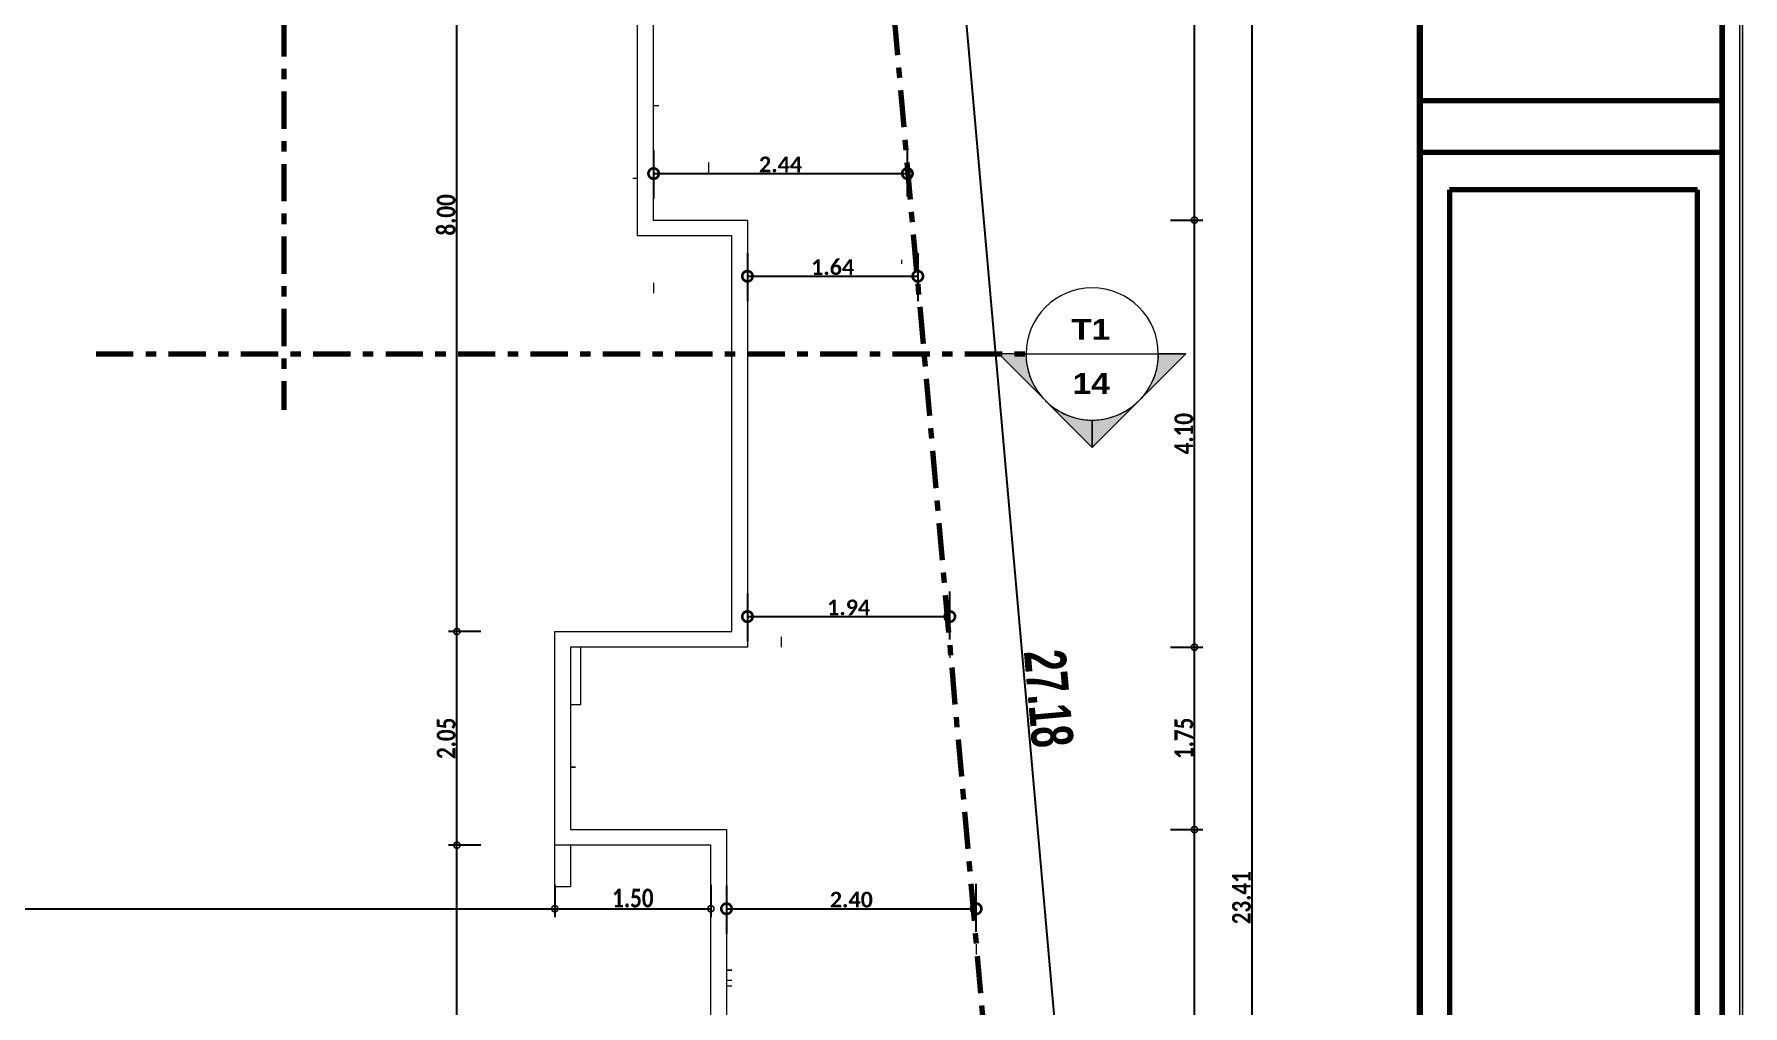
# Model space of a CAD drawing. Header units: metres. Extents: x -144 to 1000, y -717 to 29.
# Drawn here: x 983.96 to 1000.37, y -560.86 to -551.53 of the extents above; entities that cross this region are included whole.
import ezdxf

# ---------------------------------------------------------------- set-up
doc = ezdxf.new("R2010")
doc.units = ezdxf.units.M
doc.linetypes.add('Dash Dot 3_16_', pattern=[0.595313, 0.357187, -0.119063, 0, -0.119063])
doc.layers.get('0').update_dxf_attribs({"color": 1})
doc.layers.get('Defpoints').update_dxf_attribs({"color": 1})
for name, color, linetype, lineweight in [('A-ANNO-DIMS', 1, 'Continuous', 9), ('A-DETL', 1, 'Continuous', 9), ('A-DETL-THIN', 1, 'Continuous', 9), ('A-GLAZ', 1, 'Continuous', 9), ('A-WALL', 4, 'Continuous', 9), ('G-ANNO-SYMB', 1, 'Continuous', 9), ('G-ANNO-TTLB', 3, 'Continuous', 18), ('G-ANNO-TTLB-WIDE', 1, 'Continuous', 70), ('G-IMPT', 1, 'Continuous', 9), ('S-COLS', 7, 'Continuous', 9)]:
    doc.layers.add(name, color=color, linetype=linetype, lineweight=lineweight)
doc.styles.add('Arial Black', font='', dxfattribs={"height": 0.15})
doc.styles.add('Britannic Bold_B_1', font='', dxfattribs={"width": 0.7, "height": 0.4})
doc.styles.add('Britannic Bold_B_4', font='', dxfattribs={"height": 0.004465})
doc.styles.add('Calibri_B_3', font='calibrib.ttf', dxfattribs={"height": 0.15})
doc.styles.add('Calibri_B_7', font='calibrib.ttf', dxfattribs={"width": 0.8, "height": 0.18})
doc.styles.get('Arial Black').set_extended_font_data('Arial Black')
doc.styles.get('Britannic Bold_B_1').set_extended_font_data('Britannic Bold', bold=True)
doc.styles.get('Britannic Bold_B_4').set_extended_font_data('Britannic Bold', bold=True)
doc.dimstyles.new('LINDEROS', dxfattribs={"dimscale": 0.3048, "dimtxt": 0.406749, "dimasz": 0.393701, "dimexe": 0.328084, "dimexo": 0.0625, "dimgap": 0.032808, "dimtad": 1, "dimrnd": 0.01, "dimzin": 0, "dimdsep": 46, "dimtxsty": 'Britannic Bold_B_1', "dimblk1": 'DOTSMALL', "dimblk2": 'DOTSMALL', "dimsah": 1, "dimcen": 0.09, "dimazin": 0, "dimtfac": 1, "dimtdec": 4, "dimtix": 1, "dimtmove": 0, "dimatfit": 3, "dimfxl": 1.64042, "dimfxlon": 1, "dimtvp": 1, "dimtolj": 1, "dimtzin": 0, "dimarcsym": 2})
doc.dimstyles.new('STANDARD_02', dxfattribs={"dimscale": 0.3048, "dimtxt": 0.200149, "dimasz": 0.393701, "dimexe": 0.262467, "dimexo": 0.0625, "dimgap": 0.032808, "dimtad": 1, "dimrnd": 0.01, "dimzin": 0, "dimdsep": 46, "dimtxsty": 'Calibri_B_7', "dimblk1": 'DOTSMALL', "dimblk2": 'DOTSMALL', "dimsah": 1, "dimcen": 0.09, "dimazin": 0, "dimtfac": 1, "dimtdec": 4, "dimtix": 1, "dimtmove": 0, "dimatfit": 3, "dimfxl": 0.82021, "dimfxlon": 1, "dimtvp": 1, "dimtolj": 1, "dimtzin": 0, "dimarcsym": 2})
doc.dimstyles.new('STANDARD_05', dxfattribs={"dimscale": 0.3048, "dimtxt": 0.223696, "dimasz": 0.656168, "dimexe": 0.787402, "dimexo": 0.0625, "dimgap": 0.032808, "dimtad": 1, "dimrnd": 0.01, "dimzin": 0, "dimdsep": 46, "dimtxsty": 'Calibri_B_3', "dimblk1": 'DOTSMALL', "dimblk2": 'DOTSMALL', "dimsah": 1, "dimcen": 0.09, "dimazin": 0, "dimtfac": 1, "dimtdec": 4, "dimtix": 1, "dimtmove": 0, "dimatfit": 3, "dimfxl": 0.787402, "dimfxlon": 1, "dimtvp": 1, "dimtolj": 1, "dimtzin": 0, "dimarcsym": 2})
doc.dimstyles.new('STANDARD_05_1', dxfattribs={"dimscale": 0.3048, "dimtxt": 0.223696, "dimasz": 0.656168, "dimexe": 0.787402, "dimexo": 0.0625, "dimgap": 0.032808, "dimtad": 1, "dimrnd": 0.01, "dimzin": 0, "dimdsep": 46, "dimtxsty": 'Calibri_B_3', "dimblk1": 'DOTSMALL', "dimblk2": 'DOTSMALL', "dimsah": 1, "dimcen": 0.09, "dimazin": 0, "dimtfac": 1, "dimtdec": 4, "dimtix": 1, "dimtmove": 1, "dimatfit": 3, "dimfxl": 0.787402, "dimfxlon": 1, "dimtvp": 1, "dimtolj": 1, "dimtzin": 0, "dimarcsym": 2})

# ---------------------------------------------------------------- blocks, each defined once
blk = doc.blocks.new('tarjeta de nathalie 00')
at = {"layer": 'G-IMPT', "lineweight": 9}
h = blk.add_hatch(color=3, dxfattribs=at)
h.paths.add_polyline_path([(-145.23888, -717.38489), (-145.21019, -717.38489), (-145.21019, -716.89355), (-145.21019, -716.79934), (-145.23888, -716.79934), (-145.23888, -716.89379)])
h.paths.add_polyline_path([(-145.20996, -716.7991), (-145.20996, -717.3851), (-145.2392, -717.3851), (-145.2392, -716.7991)])
h.paths.add_polyline_path([(-145.23902, -717.3868), (-145.20826, -717.3868), (-145.20826, -716.7974), (-145.2392, -716.7974), (-146.09866, -716.7974), (-146.09866, -717.3868)])
h.paths.add_polyline_path([(-145.20795, -716.79707), (-145.20795, -717.3871), (-146.09898, -717.3871), (-146.09898, -716.79707)])
at = {"layer": 'G-ANNO-TTLB', "color": 3}
for p, q in [((-145.20826, -716.7974), (-145.20826, -717.3868)), ((-145.20795, -717.3871), (-145.20795, -716.79707)), ((-145.20795, -717.38713), (-145.20795, -716.79707)), ((-145.2392, -716.7991), (-145.2392, -717.3851)), ((-145.20996, -717.3851), (-145.20996, -716.7991)), ((-145.23888, -717.38489), (-145.23888, -716.89379)), ((-145.21019, -716.89355), (-145.21019, -717.38489))]:
    blk.add_line(p, q, dxfattribs=at)
at = {"layer": 'G-ANNO-TTLB-WIDE', "color": 3}
for p, q in [((-145.2392, -716.7991), (-145.2392, -717.3851)), ((-145.20996, -716.7991), (-145.20996, -717.3851)), ((-145.2392, -717.01548), (-145.20996, -717.01548)), ((-145.20996, -717.02049), (-145.2392, -717.02049)), ((-145.21233, -717.0241), (-145.23627, -717.0241)), ((-145.23627, -717.0241), (-145.23627, -717.1091)), ((-145.21233, -717.24403), (-145.21233, -717.0241))]:
    blk.add_line(p, q, dxfattribs=at)
at = {"layer": 'G-ANNO-TTLB', "lineweight": 9, "insert": (-145.2262, -717.20472), "char_height": 0.008, "width": 0.1678172, "attachment_point": 1, "rotation": 90, "style": 'Britannic Bold_B_4', "bg_fill": 3, "box_fill_scale": 1.25, "bg_fill_color": 256, "bg_fill_true_color": 13158600, "bg_fill_transparency": 0}
blk.add_mtext('TORRE GIUALCA I', dxfattribs=at)
blk = doc.blocks.new('COLUMNAS - COLUMNAS-773079-Techo DIM')
at = {"layer": 'S-COLS'}
for p, q in [((5.111, 12.944), (5.111, 13.495)), ((5.012, 12.944), (5.111, 12.944))]:
    blk.add_line(p, q, dxfattribs=at)
blk = doc.blocks.new('1_40 X 1_1 - 1_20 X 1_10-1976678-Techo DIM')
at = {"layer": 'A-GLAZ'}
blk.add_line((0, 0.125), (0, 0.075), dxfattribs=at)
blk = doc.blocks.new('1_40 X 1_1 - 1_20 X 1_10-V22-Techo DIM')
at = {"layer": 'A-GLAZ', "color": 8, "true_color": 0x808080}
blk.add_line((0, 0.125), (0, 0.075), dxfattribs=at)
blk = doc.blocks.new('0_80 X 0_1 - 0_80 X 0_50-981123-Techo DIM')
at = {"layer": 'A-GLAZ'}
blk.add_line((0, 0.125), (0, 0.075), dxfattribs=at)
blk = doc.blocks.new('0_80 X 0_1 - 0_80 X 0_50-V24-Techo DIM')
at = {"layer": 'A-GLAZ'}
blk.add_line((0, 0.075), (0, 0.125), dxfattribs=at)
blk = doc.blocks.new('1_00 X 1_1 - _90 X 1_10-V31-Techo DIM')
at = {"layer": 'A-GLAZ', "color": 8, "true_color": 0x808080}
blk.add_line((0, -0.075), (0, -0.125), dxfattribs=at)
blk = doc.blocks.new('1_40 X 1_1 - 1_20 X 1_10-2023151-Techo DIM')
at = {"layer": 'A-GLAZ', "color": 8, "true_color": 0x808080}
blk.add_line((0, -0.075), (0, -0.125), dxfattribs=at)
blk = doc.blocks.new('0_80 X 0_1 - 0_80 X 0_50-V25-Techo DIM')
at = {"layer": 'A-GLAZ'}
blk.add_line((0, 0.075), (0, 0.125), dxfattribs=at)
blk = doc.blocks.new('0_80 X 0_1 - 0_80 X 0_50-V23-Techo DIM')
at = {"layer": 'A-GLAZ'}
blk.add_line((0, -0.125), (0, -0.075), dxfattribs=at)
blk = doc.blocks.new('Sección - Section Head - Filled-232501-Techo DIM')
at = {"layer": 'G-ANNO-SYMB'}
h = blk.add_hatch(color=256, dxfattribs=at)
edge = h.paths.add_edge_path()
edge.add_line((-0.01084, 0.00449), (-0.00635, 0.00898))
edge.add_line((-0.00635, 0.00898), (-0.00635, 0.00635))
edge.add_arc((-0.00635, 0), 0.00635, 90, 135)
h = blk.add_hatch(color=256, dxfattribs=at)
edge = h.paths.add_edge_path()
edge.add_arc((-0.00635, 0), 0.00635, 45, 90)
edge.add_line((-0.00635, 0.00635), (-0.00635, 0.00898))
edge.add_line((-0.00635, 0.00898), (-0.00186, 0.00449))
h = blk.add_hatch(color=256, dxfattribs=at)
edge = h.paths.add_edge_path()
edge.add_arc((-0.00635, 0), 0.00636, 137.9216, 180)
edge.add_line((-0.01271, 0), (-0.01533, 0))
edge.add_line((-0.01533, 0), (-0.01107, 0.00426))
h = blk.add_hatch(color=256, dxfattribs=at)
edge = h.paths.add_edge_path()
edge.add_line((-0.00163, 0.00426), (0.00263, 0))
edge.add_line((0.00263, 0), (0.00001, 0))
edge.add_arc((-0.00635, 0), 0.00636, 0, 42.0784)
at = {"layer": 'G-ANNO-SYMB', "lineweight": 18}
for p, q in [((-0.00635, 0.00898), (-0.01533, 0)), ((-0.00635, 0.00898), (-0.01084, 0.00449)), ((-0.00635, 0.00898), (0.00263, 0)), ((-0.00635, 0.00635), (-0.00635, 0.00898)), ((-0.00186, 0.00449), (-0.00635, 0.00898)), ((-0.00635, 0.00898), (-0.00635, 0.00635)), ((-0.01107, 0.00426), (-0.01533, 0)), ((0.00263, 0), (-0.00163, 0.00426)), ((-0.01533, 0), (-0.01271, 0)), ((0.00001, 0), (0.00263, 0)), ((-0.0127, 0), (-0.01533, 0)), ((0, 0), (0.00263, 0))]:
    blk.add_line(p, q, dxfattribs=at)
for radius, start, end in [(0.00635, 360, 180), (0.00635, 90, 135), (0.00635, 45, 90), (0.00636, 137.9216, 180), (0.00636, 0, 42.0784), (0.00635, 180, 360)]:
    blk.add_arc((-0.00635, 0), radius, start, end, dxfattribs=at)
blk = doc.blocks.new('_DotSmall')
at = {"color": 0, "linetype": 'ByBlock', "const_width": 0.5}
blk.add_lwpolyline([(-0.0625, 0, 1), (0.0625, 0, 1)], format="xyb", close=True, dxfattribs=at)
blk = doc.blocks.new('*D528')
at = {"layer": 'A-ANNO-DIMS', "color": 0, "lineweight": -2, "transparency": 16777216}
for p, q in [((964.427, -502.786), (964.427, -503.097)), ((982.128, -502.786), (982.128, -503.097)), ((964.427, -503.017), (982.128, -503.017))]:
    blk.add_line(p, q, dxfattribs=at)
at = {"layer": 'Defpoints', "color": 0, "transparency": 16777216}
for p in [(964.427, -502.767), (982.128, -502.767), (982.128, -503.017)]:
    blk.add_point(p, dxfattribs=at)
at = {"layer": 'A-ANNO-DIMS', "color": 0, "lineweight": -2, "transparency": 16777216, "xscale": 0.12, "yscale": 0.12, "zscale": 0.12, "rotation": 180}
blk.add_blockref('_DotSmall', (964.427, -503.017), dxfattribs=at)
at = {"layer": 'A-ANNO-DIMS', "color": 0, "lineweight": -2, "transparency": 16777216, "xscale": 0.12, "yscale": 0.12, "zscale": 0.12}
blk.add_blockref('_DotSmall', (982.128, -503.017), dxfattribs=at)
at = {"layer": 'A-ANNO-DIMS', "color": 0, "transparency": 16777216, "insert": (973.278, -502.915), "char_height": 0.18, "width": 0.58667, "attachment_point": 5, "style": 'Calibri_B_7'}
blk.add_mtext('\\A1;17.70', dxfattribs=at)
blk = doc.blocks.new('*D529')
at = {"layer": 'A-ANNO-DIMS', "color": 0, "lineweight": -2, "transparency": 16777216}
for p, q in [((982.128, -502.786), (982.128, -503.097)), ((983.627, -502.786), (983.627, -503.097)), ((982.128, -503.017), (983.627, -503.017))]:
    blk.add_line(p, q, dxfattribs=at)
at = {"layer": 'Defpoints', "color": 0, "transparency": 16777216}
for p in [(982.128, -502.767), (983.627, -502.767), (983.627, -503.017)]:
    blk.add_point(p, dxfattribs=at)
at = {"layer": 'A-ANNO-DIMS', "color": 0, "lineweight": -2, "transparency": 16777216, "xscale": 0.12, "yscale": 0.12, "zscale": 0.12, "rotation": 180}
blk.add_blockref('_DotSmall', (982.128, -503.017), dxfattribs=at)
at = {"layer": 'A-ANNO-DIMS', "color": 0, "lineweight": -2, "transparency": 16777216, "xscale": 0.12, "yscale": 0.12, "zscale": 0.12}
blk.add_blockref('_DotSmall', (983.627, -503.017), dxfattribs=at)
at = {"layer": 'A-ANNO-DIMS', "color": 0, "transparency": 16777216, "insert": (982.878, -502.915), "char_height": 0.18, "width": 0.45673, "attachment_point": 5, "style": 'Calibri_B_7'}
blk.add_mtext('\\A1;1.50', dxfattribs=at)
blk = doc.blocks.new('*D541')
at = {"layer": 'A-ANNO-DIMS', "color": 0, "lineweight": -2, "transparency": 16777216}
for p, q in [((981.419, -502.407), (981.108, -502.407)), ((981.188, -509.657), (981.188, -502.407)), ((980.957, -509.657), (981.268, -509.657))]:
    blk.add_line(p, q, dxfattribs=at)
at = {"layer": 'Defpoints', "color": 0, "transparency": 16777216}
for p in [(981.188, -502.407), (981.438, -502.407), (980.938, -509.657)]:
    blk.add_point(p, dxfattribs=at)
at = {"layer": 'A-ANNO-DIMS', "color": 0, "lineweight": -2, "transparency": 16777216, "xscale": 0.12, "yscale": 0.12, "zscale": 0.12}
for p, rotation in [((981.188, -502.407), 90), ((981.188, -509.657), 270)]:
    blk.add_blockref('_DotSmall', p, dxfattribs=dict(at, rotation=rotation))
at = {"layer": 'A-ANNO-DIMS', "color": 0, "transparency": 16777216, "insert": (981.085, -506.032), "char_height": 0.18, "width": 0.45673, "attachment_point": 5, "rotation": 90, "style": 'Calibri_B_7'}
blk.add_mtext('\\A1;7.25', dxfattribs=at)
blk = doc.blocks.new('*D542')
at = {"layer": 'A-ANNO-DIMS', "color": 0, "lineweight": -2, "transparency": 16777216}
for p, q in [((981.419, -500.356), (981.108, -500.356)), ((981.188, -502.407), (981.188, -500.356)), ((981.419, -502.407), (981.108, -502.407))]:
    blk.add_line(p, q, dxfattribs=at)
at = {"layer": 'Defpoints', "color": 0, "transparency": 16777216}
for p in [(981.188, -500.356), (981.438, -500.356), (981.438, -502.407)]:
    blk.add_point(p, dxfattribs=at)
at = {"layer": 'A-ANNO-DIMS', "color": 0, "lineweight": -2, "transparency": 16777216, "xscale": 0.12, "yscale": 0.12, "zscale": 0.12}
for p, rotation in [((981.188, -500.356), 90), ((981.188, -502.407), 270)]:
    blk.add_blockref('_DotSmall', p, dxfattribs=dict(at, rotation=rotation))
at = {"layer": 'A-ANNO-DIMS', "color": 0, "transparency": 16777216, "insert": (981.085, -501.381), "char_height": 0.18, "width": 0.45673, "attachment_point": 5, "rotation": 90, "style": 'Calibri_B_7'}
blk.add_mtext('\\A1;2.05', dxfattribs=at)
blk = doc.blocks.new('*D543')
at = {"layer": 'A-ANNO-DIMS', "color": 0, "lineweight": -2, "transparency": 16777216}
for p, q in [((981.419, -492.357), (981.108, -492.357)), ((981.188, -500.356), (981.188, -492.357)), ((981.419, -500.356), (981.108, -500.356))]:
    blk.add_line(p, q, dxfattribs=at)
at = {"layer": 'Defpoints', "color": 0, "transparency": 16777216}
for p in [(981.188, -492.357), (981.438, -492.357), (981.438, -500.356)]:
    blk.add_point(p, dxfattribs=at)
at = {"layer": 'A-ANNO-DIMS', "color": 0, "lineweight": -2, "transparency": 16777216, "xscale": 0.12, "yscale": 0.12, "zscale": 0.12}
for p, rotation in [((981.188, -492.357), 90), ((981.188, -500.356), 270)]:
    blk.add_blockref('_DotSmall', p, dxfattribs=dict(at, rotation=rotation))
at = {"layer": 'A-ANNO-DIMS', "color": 0, "transparency": 16777216, "insert": (981.085, -496.356), "char_height": 0.18, "width": 0.45673, "attachment_point": 5, "rotation": 90, "style": 'Calibri_B_7'}
blk.add_mtext('\\A1;8.00', dxfattribs=at)
blk = doc.blocks.new('*D558')
at = {"layer": 'A-ANNO-DIMS', "color": 0, "lineweight": -2, "transparency": 16777216}
for p, q in [((988.041, -502.257), (988.351, -502.257)), ((988.271, -507.107), (988.271, -502.257)), ((988.041, -507.107), (988.351, -507.107))]:
    blk.add_line(p, q, dxfattribs=at)
at = {"layer": 'Defpoints', "color": 0, "transparency": 16777216}
for p in [(988.021, -502.257), (988.271, -502.257), (988.021, -507.107)]:
    blk.add_point(p, dxfattribs=at)
at = {"layer": 'A-ANNO-DIMS', "color": 0, "lineweight": -2, "transparency": 16777216, "xscale": 0.12, "yscale": 0.12, "zscale": 0.12}
for p, rotation in [((988.271, -502.257), 90), ((988.271, -507.107), 270)]:
    blk.add_blockref('_DotSmall', p, dxfattribs=dict(at, rotation=rotation))
at = {"layer": 'A-ANNO-DIMS', "color": 0, "transparency": 16777216, "insert": (988.169, -504.682), "char_height": 0.18, "width": 0.45673, "attachment_point": 5, "rotation": 90, "style": 'Calibri_B_7'}
blk.add_mtext('\\A1;4.85', dxfattribs=at)
blk = doc.blocks.new('*D559')
at = {"layer": 'A-ANNO-DIMS', "color": 0, "lineweight": -2, "transparency": 16777216}
for p, q in [((988.041, -500.506), (988.351, -500.506)), ((988.271, -502.257), (988.271, -500.506)), ((988.041, -502.257), (988.351, -502.257))]:
    blk.add_line(p, q, dxfattribs=at)
at = {"layer": 'Defpoints', "color": 0, "transparency": 16777216}
for p in [(988.021, -500.506), (988.271, -500.506), (988.021, -502.257)]:
    blk.add_point(p, dxfattribs=at)
at = {"layer": 'A-ANNO-DIMS', "color": 0, "lineweight": -2, "transparency": 16777216, "xscale": 0.12, "yscale": 0.12, "zscale": 0.12}
for p, rotation in [((988.271, -500.506), 90), ((988.271, -502.257), 270)]:
    blk.add_blockref('_DotSmall', p, dxfattribs=dict(at, rotation=rotation))
at = {"layer": 'A-ANNO-DIMS', "color": 0, "transparency": 16777216, "insert": (988.17, -501.381), "char_height": 0.18, "width": 0.45673, "attachment_point": 5, "rotation": 90, "style": 'Calibri_B_7'}
blk.add_mtext('\\A1;1.75', dxfattribs=at)
blk = doc.blocks.new('*D560')
at = {"layer": 'A-ANNO-DIMS', "color": 0, "lineweight": -2, "transparency": 16777216}
for p, q in [((988.041, -496.406), (988.351, -496.406)), ((988.271, -500.506), (988.271, -496.406)), ((988.041, -500.506), (988.351, -500.506))]:
    blk.add_line(p, q, dxfattribs=at)
at = {"layer": 'Defpoints', "color": 0, "transparency": 16777216}
for p in [(988.021, -496.406), (988.271, -496.406), (988.021, -500.506)]:
    blk.add_point(p, dxfattribs=at)
at = {"layer": 'A-ANNO-DIMS', "color": 0, "lineweight": -2, "transparency": 16777216, "xscale": 0.12, "yscale": 0.12, "zscale": 0.12}
for p, rotation in [((988.271, -496.406), 90), ((988.271, -500.506), 270)]:
    blk.add_blockref('_DotSmall', p, dxfattribs=dict(at, rotation=rotation))
at = {"layer": 'A-ANNO-DIMS', "color": 0, "transparency": 16777216, "insert": (988.169, -498.456), "char_height": 0.18, "width": 0.45673, "attachment_point": 5, "rotation": 90, "style": 'Calibri_B_7'}
blk.add_mtext('\\A1;4.10', dxfattribs=at)
blk = doc.blocks.new('*D469')
at = {"layer": 'A-ANNO-DIMS', "color": 0, "lineweight": -2, "transparency": 16777216}
for p, q in [((988.041, -492.207), (988.351, -492.207)), ((988.271, -496.406), (988.271, -492.207)), ((988.041, -496.406), (988.351, -496.406))]:
    blk.add_line(p, q, dxfattribs=at)
at = {"layer": 'Defpoints', "color": 0, "transparency": 16777216}
for p in [(988.021, -492.207), (988.271, -492.207), (988.021, -496.406)]:
    blk.add_point(p, dxfattribs=at)
at = {"layer": 'A-ANNO-DIMS', "color": 0, "lineweight": -2, "transparency": 16777216, "xscale": 0.12, "yscale": 0.12, "zscale": 0.12}
for p, rotation in [((988.271, -492.207), 90), ((988.271, -496.406), 270)]:
    blk.add_blockref('_DotSmall', p, dxfattribs=dict(at, rotation=rotation))
at = {"layer": 'A-ANNO-DIMS', "color": 0, "transparency": 16777216, "insert": (988.169, -494.306), "char_height": 0.18, "width": 0.45673, "attachment_point": 5, "rotation": 90, "style": 'Calibri_B_7'}
blk.add_mtext('\\A1;4.20', dxfattribs=at)
blk = doc.blocks.new('*D472')
at = {"layer": 'A-ANNO-DIMS', "color": 0, "lineweight": -2, "transparency": 16777216}
for p, q in [((988.595, -491.207), (988.906, -491.207)), ((988.826, -514.615), (988.826, -491.207)), ((988.595, -514.615), (988.906, -514.615))]:
    blk.add_line(p, q, dxfattribs=at)
at = {"layer": 'Defpoints', "color": 0, "transparency": 16777216}
for p in [(988.576, -491.207), (988.826, -491.207), (988.576, -514.615)]:
    blk.add_point(p, dxfattribs=at)
at = {"layer": 'A-ANNO-DIMS', "color": 0, "lineweight": -2, "transparency": 16777216, "xscale": 0.12, "yscale": 0.12, "zscale": 0.12}
for p, rotation in [((988.826, -491.207), 90), ((988.826, -514.615), 270)]:
    blk.add_blockref('_DotSmall', p, dxfattribs=dict(at, rotation=rotation))
at = {"layer": 'A-ANNO-DIMS', "color": 0, "transparency": 16777216, "insert": (988.723, -502.911), "char_height": 0.18, "width": 0.58667, "attachment_point": 5, "rotation": 90, "style": 'Calibri_B_7'}
blk.add_mtext('\\A1;23.41', dxfattribs=at)
blk = doc.blocks.new('*D486')
at = {"layer": 'A-ANNO-DIMS', "color": 0, "lineweight": -2, "transparency": 16777216}
for p, q in [((984.975, -487.523), (985.554, -487.472)), ((985.454, -487.481), (987.855, -514.555)), ((987.376, -514.597), (987.954, -514.546))]:
    blk.add_line(p, q, dxfattribs=at)
at = {"layer": 'Defpoints', "color": 0, "transparency": 16777216}
for p in [(984.956, -487.525), (987.855, -514.555), (987.357, -514.599)]:
    blk.add_point(p, dxfattribs=at)
at = {"layer": 'A-ANNO-DIMS', "color": 0, "lineweight": -2, "transparency": 16777216, "xscale": 0.12, "yscale": 0.12, "zscale": 0.12}
for p, rotation in [((985.454, -487.481), 95.06666666666777), ((987.855, -514.555), 275.0666666666677)]:
    blk.add_blockref('_DotSmall', p, dxfattribs=dict(at, rotation=rotation))
at = {"layer": 'A-ANNO-DIMS', "color": 0, "transparency": 16777216, "insert": (986.87, -500.999), "char_height": 0.4, "width": 1.40028, "attachment_point": 5, "rotation": 275.0667, "style": 'Britannic Bold_B_1'}
blk.add_mtext('\\A1;27.18', dxfattribs=at)
blk = doc.blocks.new('*D513')
at = {"layer": 'A-ANNO-DIMS', "color": 0, "lineweight": -2, "transparency": 16777216}
for p, q in [((985.514, -496.18), (985.514, -495.719)), ((983.077, -495.738), (983.077, -496.199)), ((983.077, -495.959), (985.514, -495.959))]:
    blk.add_line(p, q, dxfattribs=at)
at = {"layer": 'Defpoints', "color": 0, "transparency": 16777216}
for p in [(983.077, -495.719), (985.514, -495.959), (985.514, -496.199)]:
    blk.add_point(p, dxfattribs=at)
at = {"layer": 'A-ANNO-DIMS', "color": 0, "lineweight": -2, "transparency": 16777216, "xscale": 0.2, "yscale": 0.2, "zscale": 0.2, "rotation": 180}
blk.add_blockref('_DotSmall', (983.077, -495.959), dxfattribs=at)
at = {"layer": 'A-ANNO-DIMS', "color": 0, "lineweight": -2, "transparency": 16777216, "xscale": 0.2, "yscale": 0.2, "zscale": 0.2}
blk.add_blockref('_DotSmall', (985.514, -495.959), dxfattribs=at)
at = {"layer": 'A-ANNO-DIMS', "color": 0, "transparency": 16777216, "insert": (984.296, -495.872), "char_height": 0.15, "width": 0.57208, "attachment_point": 5, "style": 'Calibri_B_3'}
blk.add_mtext('\\A1;2.44', dxfattribs=at)
blk = doc.blocks.new('*D516')
at = {"layer": 'A-ANNO-DIMS', "color": 0, "lineweight": -2, "transparency": 16777216}
for p, q in [((983.978, -499.991), (983.978, -500.452)), ((985.922, -500.433), (985.922, -499.972)), ((983.978, -500.212), (985.922, -500.212))]:
    blk.add_line(p, q, dxfattribs=at)
at = {"layer": 'Defpoints', "color": 0, "transparency": 16777216}
for p in [(983.978, -499.972), (985.922, -500.212), (985.922, -500.452)]:
    blk.add_point(p, dxfattribs=at)
at = {"layer": 'A-ANNO-DIMS', "color": 0, "lineweight": -2, "transparency": 16777216, "xscale": 0.2, "yscale": 0.2, "zscale": 0.2, "rotation": 180}
blk.add_blockref('_DotSmall', (983.978, -500.212), dxfattribs=at)
at = {"layer": 'A-ANNO-DIMS', "color": 0, "lineweight": -2, "transparency": 16777216, "xscale": 0.2, "yscale": 0.2, "zscale": 0.2}
blk.add_blockref('_DotSmall', (985.922, -500.212), dxfattribs=at)
at = {"layer": 'A-ANNO-DIMS', "color": 0, "transparency": 16777216, "insert": (984.95, -500.125), "char_height": 0.15, "width": 0.57208, "attachment_point": 5, "style": 'Calibri_B_3'}
blk.add_mtext('\\A1;1.94', dxfattribs=at)
blk = doc.blocks.new('*D517')
at = {"layer": 'A-ANNO-DIMS', "color": 0, "lineweight": -2, "transparency": 16777216}
for p, q in [((983.978, -496.724), (983.978, -497.185)), ((985.614, -496.724), (985.614, -497.185)), ((983.978, -496.945), (985.614, -496.945))]:
    blk.add_line(p, q, dxfattribs=at)
at = {"layer": 'Defpoints', "color": 0, "transparency": 16777216}
for p in [(983.978, -496.705), (985.614, -496.705), (985.614, -496.945)]:
    blk.add_point(p, dxfattribs=at)
at = {"layer": 'A-ANNO-DIMS', "color": 0, "lineweight": -2, "transparency": 16777216, "xscale": 0.2, "yscale": 0.2, "zscale": 0.2, "rotation": 180}
blk.add_blockref('_DotSmall', (983.978, -496.945), dxfattribs=at)
at = {"layer": 'A-ANNO-DIMS', "color": 0, "lineweight": -2, "transparency": 16777216, "xscale": 0.2, "yscale": 0.2, "zscale": 0.2}
blk.add_blockref('_DotSmall', (985.614, -496.945), dxfattribs=at)
at = {"layer": 'A-ANNO-DIMS', "color": 0, "transparency": 16777216, "insert": (984.796, -496.858), "char_height": 0.15, "width": 0.57208, "attachment_point": 5, "style": 'Calibri_B_3'}
blk.add_mtext('\\A1;1.64', dxfattribs=at)
blk = doc.blocks.new('*D518')
at = {"layer": 'A-ANNO-DIMS', "color": 0, "lineweight": -2, "transparency": 16777216}
for p, q in [((986.175, -503.238), (986.175, -502.777)), ((983.777, -502.796), (983.777, -503.257)), ((983.777, -503.017), (986.175, -503.017))]:
    blk.add_line(p, q, dxfattribs=at)
at = {"layer": 'Defpoints', "color": 0, "transparency": 16777216}
for p in [(983.777, -502.777), (986.175, -503.017), (986.175, -503.257)]:
    blk.add_point(p, dxfattribs=at)
at = {"layer": 'A-ANNO-DIMS', "color": 0, "lineweight": -2, "transparency": 16777216, "xscale": 0.2, "yscale": 0.2, "zscale": 0.2, "rotation": 180}
blk.add_blockref('_DotSmall', (983.777, -503.017), dxfattribs=at)
at = {"layer": 'A-ANNO-DIMS', "color": 0, "lineweight": -2, "transparency": 16777216, "xscale": 0.2, "yscale": 0.2, "zscale": 0.2}
blk.add_blockref('_DotSmall', (986.175, -503.017), dxfattribs=at)
at = {"layer": 'A-ANNO-DIMS', "color": 0, "transparency": 16777216, "insert": (984.976, -502.93), "char_height": 0.15, "width": 0.57208, "attachment_point": 5, "style": 'Calibri_B_3'}
blk.add_mtext('\\A1;2.40', dxfattribs=at)
blk = doc.blocks.new('L')
at = {"layer": 'A-DETL', "color": 7, "linetype": 'Dash Dot 3_16_', "lineweight": 70}
blk.add_line((984.773, -487.541), (987.173, -514.615), dxfattribs=at)
at = {"layer": 'A-DETL', "color": 253, "true_color": 0xb6b6b6}
for p, q in [((983.605, -495.852), (983.605, -495.952)), ((985.514, -495.907), (985.514, -496.007)), ((985.514, -495.907), (985.514, -496.007)), ((985.514, -495.907), (985.514, -496.007)), ((983.077, -497.007), (983.077, -497.107)), ((985.614, -496.887), (985.614, -496.987)), ((984.301, -500.406), (984.301, -500.506)), ((985.922, -500.507), (985.922, -500.607)), ((986.175, -503.357), (986.175, -503.457))]:
    blk.add_line(p, q, dxfattribs=at)
at = {"layer": 'A-DETL-THIN'}
blk.add_line((985.462, -496.827), (985.462, -496.787), dxfattribs=at)
at = {"layer": 'A-WALL'}
for p, q in [((983.072, -492.207), (983.072, -496.406)), ((982.922, -496.556), (982.922, -492.357)), ((983.072, -496.406), (983.978, -496.406)), ((983.978, -496.406), (983.978, -500.506)), ((983.828, -496.556), (982.922, -496.556)), ((983.828, -500.356), (983.828, -496.556)), ((982.128, -500.356), (983.828, -500.356)), ((982.128, -502.807), (982.128, -500.356)), ((983.978, -500.506), (982.278, -500.506)), ((982.278, -500.506), (982.278, -502.257)), ((982.578, -500.507), (982.378, -500.507)), ((982.503, -500.507), (982.503, -500.506)), ((982.278, -502.257), (983.777, -502.257)), ((983.777, -502.257), (983.777, -508.461)), ((983.627, -502.407), (982.128, -502.407)), ((983.627, -505.806), (983.627, -502.407))]:
    blk.add_line(p, q, dxfattribs=at)
at = {"layer": 'A-WALL', "color": 8, "true_color": 0x808080}
for p, q in [((982.278, -502.407), (982.278, -502.807)), ((982.278, -502.807), (982.128, -502.807))]:
    blk.add_line(p, q, dxfattribs=at)
at = {"layer": 'G-ANNO-SYMB', "linetype": 'Dash Dot 3_16_', "lineweight": 70}
for p, q in [((979.525, -489.61), (979.525, -498.226)), ((977.723, -497.691), (986.654, -497.691))]:
    blk.add_line(p, q, dxfattribs=at)
at = {"layer": 'G-ANNO-SYMB', "lineweight": 18}
blk.add_line((986.654, -497.691), (987.924, -497.691), dxfattribs=at)
at = {"layer": 'A-GLAZ', "color": 8, "true_color": 0x808080}
for name, p, rotation in [('1_00 X 1_1 - _90 X 1_10-V31-Techo DIM', (983.003, -495.307), 90.0000000000001), ('1_40 X 1_1 - 1_20 X 1_10-V22-Techo DIM', (982.203, -501.657), 270.0000000000001), ('1_40 X 1_1 - 1_20 X 1_10-2023151-Techo DIM', (982.203, -501.657), 90.00000000000007)]:
    blk.add_blockref(name, p, dxfattribs=dict(at, rotation=rotation))
at = {"layer": 'A-GLAZ'}
for name, p, rotation in [('0_80 X 0_1 - 0_80 X 0_50-V24-Techo DIM', (983.002, -496.007), 89.99999999999991), ('1_40 X 1_1 - 1_20 X 1_10-1976678-Techo DIM', (982.203, -501.657), 270.0000000000001), ('1_40 X 1_1 - 1_20 X 1_10-1976678-Techo DIM', (982.203, -501.657), 270.0000000000001), ('1_40 X 1_1 - 1_20 X 1_10-1976678-Techo DIM', (982.203, -501.657), 270.0000000000001), ('1_40 X 1_1 - 1_20 X 1_10-1976678-Techo DIM', (982.203, -501.657), 270.0000000000001), ('1_40 X 1_1 - 1_20 X 1_10-1976678-Techo DIM', (982.203, -501.657), 270.0000000000001), ('1_40 X 1_1 - 1_20 X 1_10-1976678-Techo DIM', (982.203, -501.657), 270.0000000000001), ('1_40 X 1_1 - 1_20 X 1_10-1976678-Techo DIM', (982.203, -501.657), 270.0000000000001), ('1_40 X 1_1 - 1_20 X 1_10-1976678-Techo DIM', (982.203, -501.657), 270.0000000000001), ('1_40 X 1_1 - 1_20 X 1_10-1976678-Techo DIM', (982.203, -501.657), 270.0000000000001), ('0_80 X 0_1 - 0_80 X 0_50-981123-Techo DIM', (983.702, -503.607), 270), ('0_80 X 0_1 - 0_80 X 0_50-V25-Techo DIM', (983.702, -503.607), 270), ('0_80 X 0_1 - 0_80 X 0_50-V25-Techo DIM', (983.702, -503.757), 270.0000000000001), ('0_80 X 0_1 - 0_80 X 0_50-V23-Techo DIM', (983.702, -503.607), 90), ('0_80 X 0_1 - 0_80 X 0_50-V23-Techo DIM', (983.702, -503.607), 90), ('0_80 X 0_1 - 0_80 X 0_50-V23-Techo DIM', (983.702, -503.607), 90), ('0_80 X 0_1 - 0_80 X 0_50-V23-Techo DIM', (983.702, -503.607), 90), ('0_80 X 0_1 - 0_80 X 0_50-V23-Techo DIM', (983.702, -503.707), 90), ('0_80 X 0_1 - 0_80 X 0_50-V23-Techo DIM', (983.702, -503.707), 90), ('0_80 X 0_1 - 0_80 X 0_50-V23-Techo DIM', (983.702, -503.707), 90), ('0_80 X 0_1 - 0_80 X 0_50-V23-Techo DIM', (983.702, -503.707), 90)]:
    blk.add_blockref(name, p, dxfattribs=dict(at, rotation=rotation))
at = {"layer": 'G-ANNO-SYMB', "lineweight": 18, "xscale": 99.99999999999993, "yscale": 99.99999999999993, "zscale": 99.99999999999993, "rotation": 180}
blk.add_blockref('Sección - Section Head - Filled-232501-Techo DIM', (986.654, -497.691), dxfattribs=at)
at = {"layer": 'S-COLS'}
blk.add_blockref('COLUMNAS - COLUMNAS-773079-Techo DIM', (977.266, -514.001), dxfattribs=at)
at = {"layer": 'G-ANNO-SYMB', "char_height": 0.2, "attachment_point": 1, "style": 'Arial Black'}
for s, insert, width in [('T1', (987.089, -497.355), 0.48101), ('14', (987.102, -497.874), 0.46498)]:
    blk.add_mtext(s, dxfattribs=dict(at, insert=insert, width=width))
at = {"layer": 'A-ANNO-DIMS', "color": 5, "true_color": 0x0000ff}
dim = blk.add_linear_dim(base=(987.855, -514.555), p1=(984.956, -487.525), p2=(987.357, -514.599), angle=275.0667, dimstyle='LINDEROS', override={"dimpost": '<>', "dimfxl": 27.18}, dxfattribs=at)
dim.commit()
dim.dimension.update_dxf_attribs({"geometry": '*D486', "text_midpoint": (986.87, -500.999)})
at = {"layer": 'A-ANNO-DIMS'}
for base, p1, p2, override, picture, middle in [((988.826, -491.207), (988.576, -514.615), (988.576, -491.207), {"dimpost": '<>', "dimfxl": 23.408302}, '*D472', (988.723, -502.911)), ((988.271, -492.207), (988.021, -496.406), (988.021, -492.207), {"dimpost": '<>', "dimfxl": 4.198937}, '*D469', (988.169, -494.306)), ((981.188, -492.357), (981.438, -500.356), (981.438, -492.357), {"dimpost": '<>', "dimfxl": 7.998937}, '*D543', (981.085, -496.356)), ((988.271, -496.406), (988.021, -500.506), (988.021, -496.406), {"dimpost": '<>', "dimfxl": 4.1}, '*D560', (988.169, -498.456)), ((981.188, -500.356), (981.438, -502.407), (981.438, -500.356), {"dimpost": '<>', "dimfxl": 2.051063}, '*D542', (981.085, -501.381)), ((988.271, -500.506), (988.021, -502.257), (988.021, -500.506), {"dimpost": '<>', "dimfxl": 1.751063}, '*D559', (988.17, -501.381)), ((988.271, -502.257), (988.021, -507.107), (988.021, -502.257), {"dimpost": '<>', "dimfxl": 4.85}, '*D558', (988.169, -504.682)), ((981.188, -502.407), (980.938, -509.657), (981.438, -502.407), {"dimpost": '<>', "dimfxl": 7.267158}, '*D541', (981.085, -506.032))]:
    dim = blk.add_linear_dim(base=base, p1=p1, p2=p2, angle=90, dimstyle='STANDARD_02', override=override, dxfattribs=at)
    dim.commit()
    dim.dimension.update_dxf_attribs({"geometry": picture, "text_midpoint": middle})
at = {"layer": 'A-ANNO-DIMS', "color": 5, "true_color": 0x0000ff}
for base, p1, p2, dimstyle, override, picture, middle in [((985.514, -495.959), (983.077, -495.719), (985.514, -496.199), 'STANDARD_05', {"dimpost": '<>', "dimfxl": 2.483697}, '*D513', (984.296, -495.872)), ((985.614, -496.945), (983.978, -496.705), (985.614, -496.705), 'STANDARD_05', {"dimpost": '<>', "dimfxl": 1.636648}, '*D517', (984.796, -496.858)), ((985.922, -500.212), (983.978, -499.972), (985.922, -500.452), 'STANDARD_05', {"dimpost": '<>', "dimfxl": 2.002858}, '*D516', (984.95, -500.125)), ((986.175, -503.017), (983.777, -502.777), (986.175, -503.257), 'STANDARD_05_1', {"dimpost": '<>', "dimfxl": 2.444918}, '*D518', (984.976, -502.93))]:
    dim = blk.add_linear_dim(base=base, p1=p1, p2=p2, dimstyle=dimstyle, override=override, dxfattribs=at)
    dim.commit()
    dim.dimension.update_dxf_attribs({"geometry": picture, "text_midpoint": middle})
at = {"layer": 'A-ANNO-DIMS'}
for base, p1, p2, override, picture, middle in [((982.128, -503.017), (964.427, -502.767), (982.128, -502.767), {"dimpost": '<>', "dimfxl": 17.700891}, '*D528', (973.278, -502.915)), ((983.627, -503.017), (982.128, -502.767), (983.627, -502.767), {"dimpost": '<>', "dimfxl": 1.499278}, '*D529', (982.878, -502.915))]:
    dim = blk.add_linear_dim(base=base, p1=p1, p2=p2, dimstyle='STANDARD_02', override=override, dxfattribs=at)
    dim.commit()
    dim.dimension.update_dxf_attribs({"geometry": picture, "text_midpoint": middle})

msp = doc.modelspace()

# ---------------------------------------------------------------- block references
at = {"xscale": 99.43160266323505, "yscale": 99.43160266323505, "zscale": 99.43160266323505}
msp.add_blockref('tarjeta de nathalie 00', (15438.631, 70741.827), dxfattribs=at)

# ---------------------------------------------------------------- next in the draw order: block references
at = {"color": 3}
msp.add_blockref('L', (6.834, -56.913), dxfattribs=at)

doc.saveas('drawing.dxf')
